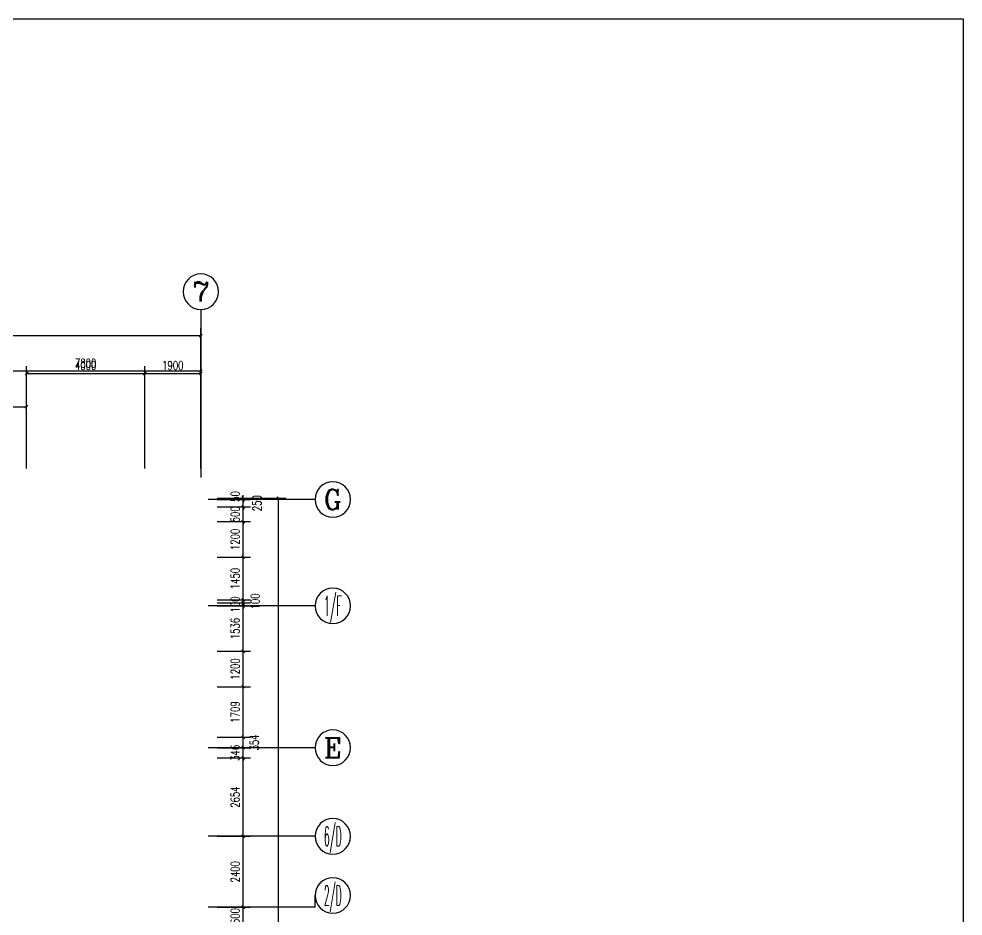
# Model space of a CAD drawing. Extents: x 392800 to 1041602, y -388882 to -94077.
# Drawn here: x 452115 to 484085, y -196955 to -166588 of the extents above; entities that cross this region are included whole.
import ezdxf
from ezdxf.enums import TextEntityAlignment as Align

# ---------------------------------------------------------------- set-up
doc = ezdxf.new("R2010")
doc.units = 0
doc.header["$LTSCALE"] = 1000
doc.header["$MEASUREMENT"] = 0
for name, color, linetype in [('AXIS_TEXT', 7, 'Continuous'), ('IBS-完成面', 2, 'Continuous'), ('IBS-轴号', 160, 'Continuous'), ('IBS－外尺寸标注', 51, 'Continuous')]:
    doc.layers.add(name, color=color, linetype=linetype)
doc.styles.add('_TCH_DIM_T3', font='SIMPLEX', dxfattribs={"width": 0.705882, "bigfont": 'GBCBIG'})
doc.styles.add('COMPLEX', font='COMPLEX')
doc.dimstyles.new('_TCH_ARCH&&100', dxfattribs={"dimtxt": 297.5, "dimasz": 100, "dimexe": 250, "dimexo": 300, "dimgap": 126.25, "dimtad": 1, "dimdec": 0, "dimzin": 0, "dimdsep": 46, "dimtxsty": '_TCH_DIM_T3', "dimblk": 'ARCHTICK', "dimcen": 0.09, "dimclrt": 7, "dimazin": 2, "dimtfac": 1, "dimtdec": 0, "dimtix": 1, "dimtmove": 2, "dimatfit": 3, "dimfxl": 1, "dimtolj": 1, "dimtzin": 0, "dimarcsym": 0})

# ---------------------------------------------------------------- blocks, each defined once
blk = doc.blocks.new('_ArchTick')
at = {"color": 0, "linetype": 'ByBlock', "const_width": 0.4}
blk.add_lwpolyline([(-0.5, -0.5), (0.5, 0.5)], dxfattribs=at)
blk = doc.blocks.new('*D284')
at = {"layer": 'Defpoints', "color": 0, "transparency": 16777216}
for p in [(458277, -178593), (456377, -182105), (458277, -182105)]:
    blk.add_point(p, dxfattribs=at)
at = {"layer": 'IBS－外尺寸标注', "color": 0, "lineweight": -2, "transparency": 16777216}
for p, q in [((456377, -181805), (456377, -178343)), ((458277, -181805), (458277, -178343)), ((456377, -178593), (458277, -178593))]:
    blk.add_line(p, q, dxfattribs=at)
at = {"layer": 'IBS－外尺寸标注', "color": 0, "lineweight": -2, "transparency": 16777216, "xscale": 100, "yscale": 100, "zscale": 100, "rotation": 180}
blk.add_blockref('_ArchTick', (456377, -178593), dxfattribs=at)
at = {"layer": 'IBS－外尺寸标注', "color": 0, "lineweight": -2, "transparency": 16777216, "xscale": 100, "yscale": 100, "zscale": 100}
blk.add_blockref('_ArchTick', (458277, -178593), dxfattribs=at)
at = {"layer": 'IBS－外尺寸标注', "color": 7, "transparency": 16777216, "insert": (457327, -178318), "char_height": 297.5, "attachment_point": 5, "style": '_TCH_DIM_T3'}
blk.add_mtext('\\A1;1900', dxfattribs=at)
blk = doc.blocks.new('*D285')
at = {"layer": 'Defpoints', "color": 0, "transparency": 16777216}
for p in [(456377, -178593), (452377, -182109), (456377, -182105)]:
    blk.add_point(p, dxfattribs=at)
at = {"layer": 'IBS－外尺寸标注', "color": 0, "lineweight": -2, "transparency": 16777216}
for p, q in [((452377, -181809), (452377, -178343)), ((456377, -181805), (456377, -178343)), ((452377, -178593), (456377, -178593))]:
    blk.add_line(p, q, dxfattribs=at)
at = {"layer": 'IBS－外尺寸标注', "color": 0, "lineweight": -2, "transparency": 16777216, "xscale": 100, "yscale": 100, "zscale": 100, "rotation": 180}
blk.add_blockref('_ArchTick', (452377, -178593), dxfattribs=at)
at = {"layer": 'IBS－外尺寸标注', "color": 0, "lineweight": -2, "transparency": 16777216, "xscale": 100, "yscale": 100, "zscale": 100}
blk.add_blockref('_ArchTick', (456377, -178593), dxfattribs=at)
at = {"layer": 'IBS－外尺寸标注', "color": 7, "transparency": 16777216, "insert": (454377, -178318), "char_height": 297.5, "attachment_point": 5, "style": '_TCH_DIM_T3'}
blk.add_mtext('\\A1;4000', dxfattribs=at)
blk = doc.blocks.new('*D286')
at = {"layer": 'Defpoints', "color": 0, "transparency": 16777216}
for p in [(452377, -179714), (450477, -182109), (452377, -182109)]:
    blk.add_point(p, dxfattribs=at)
at = {"layer": 'IBS－外尺寸标注', "color": 0, "lineweight": -2, "transparency": 16777216}
for p, q in [((450477, -181809), (450477, -179464)), ((452377, -181809), (452377, -179464)), ((450477, -179714), (452377, -179714))]:
    blk.add_line(p, q, dxfattribs=at)
at = {"layer": 'IBS－外尺寸标注', "color": 0, "lineweight": -2, "transparency": 16777216, "xscale": 100, "yscale": 100, "zscale": 100, "rotation": 180}
blk.add_blockref('_ArchTick', (450477, -179714), dxfattribs=at)
at = {"layer": 'IBS－外尺寸标注', "color": 0, "lineweight": -2, "transparency": 16777216, "xscale": 100, "yscale": 100, "zscale": 100}
blk.add_blockref('_ArchTick', (452377, -179714), dxfattribs=at)
at = {"layer": 'IBS－外尺寸标注', "color": 7, "transparency": 16777216, "insert": (451427, -179439), "char_height": 297.5, "attachment_point": 5, "style": '_TCH_DIM_T3'}
blk.add_mtext('\\A1;1900', dxfattribs=at)
blk = doc.blocks.new('*D316')
at = {"layer": 'Defpoints', "color": 0, "transparency": 16777216}
for p in [(418127, -177314), (418127, -182109), (458277, -182105)]:
    blk.add_point(p, dxfattribs=at)
at = {"layer": 'IBS－外尺寸标注', "color": 0, "lineweight": -2, "transparency": 16777216}
for p, q in [((418127, -181809), (418127, -177064)), ((458277, -181805), (458277, -177060)), ((458277, -177310), (418127, -177314))]:
    blk.add_line(p, q, dxfattribs=at)
at = {"layer": 'IBS－外尺寸标注', "color": 0, "lineweight": -2, "transparency": 16777216, "xscale": 100, "yscale": 100, "zscale": 100}
for p, rotation in [((418127, -177314), 180.0059572382766), ((458277, -177310), 0.005957238276517174)]:
    blk.add_blockref('_ArchTick', p, dxfattribs=dict(at, rotation=rotation))
at = {"layer": 'IBS－外尺寸标注', "color": 7, "transparency": 16777216, "insert": (438202, -177037), "char_height": 297.5, "attachment_point": 5, "rotation": 0.006, "style": '_TCH_DIM_T3'}
blk.add_mtext('\\A1;40150', dxfattribs=at)
blk = doc.blocks.new('*D317')
at = {"layer": 'Defpoints', "color": 0, "transparency": 16777216}
for p in [(450477, -178514), (450477, -182109), (458277, -182109)]:
    blk.add_point(p, dxfattribs=at)
at = {"layer": 'IBS－外尺寸标注', "color": 0, "lineweight": -2, "transparency": 16777216}
for p, q in [((450477, -181809), (450477, -178264)), ((458277, -181809), (458277, -178264)), ((458277, -178514), (450477, -178514))]:
    blk.add_line(p, q, dxfattribs=at)
at = {"layer": 'IBS－外尺寸标注', "color": 0, "lineweight": -2, "transparency": 16777216, "xscale": 100, "yscale": 100, "zscale": 100, "rotation": 180}
blk.add_blockref('_ArchTick', (450477, -178514), dxfattribs=at)
at = {"layer": 'IBS－外尺寸标注', "color": 0, "lineweight": -2, "transparency": 16777216, "xscale": 100, "yscale": 100, "zscale": 100}
blk.add_blockref('_ArchTick', (458277, -178514), dxfattribs=at)
at = {"layer": 'IBS－外尺寸标注', "color": 7, "transparency": 16777216, "insert": (454377, -178239), "char_height": 297.5, "attachment_point": 5, "style": '_TCH_DIM_T3'}
blk.add_mtext('\\A1;7800', dxfattribs=at)
blk = doc.blocks.new('_AXISO')
blk.add_circle((0, 0), 0.5)
at = {"layer": 'AXIS_TEXT', "style": 'COMPLEX', "width": 1.041667}
blk.add_attdef('A', text='', height=0.56, dxfattribs=at).set_placement((-0.25, -0.28), (0.25, -0.28), align=Align.FIT)
blk = doc.blocks.new('*D361')
at = {"layer": 'Defpoints', "color": 0, "transparency": 16777216}
for p in [(458527, -196655), (459711, -196655), (458527, -197255)]:
    blk.add_point(p, dxfattribs=at)
at = {"layer": 'IBS－外尺寸标注', "color": 0, "lineweight": -2, "transparency": 16777216}
for p, q in [((459711, -196655), (459711, -196555)), ((458827, -196655), (459961, -196655)), ((459711, -197255), (459711, -196655)), ((458827, -197255), (459961, -197255)), ((459711, -197255), (459711, -197355))]:
    blk.add_line(p, q, dxfattribs=at)
at = {"layer": 'IBS－外尺寸标注', "color": 0, "lineweight": -2, "transparency": 16777216, "xscale": 100, "yscale": 100, "zscale": 100}
for p, rotation in [((459711, -196655), 270), ((459711, -197255), 90)]:
    blk.add_blockref('_ArchTick', p, dxfattribs=dict(at, rotation=rotation))
at = {"layer": 'IBS－外尺寸标注', "color": 7, "transparency": 16777216, "insert": (459436, -196955), "char_height": 297.5, "attachment_point": 5, "rotation": 90, "style": '_TCH_DIM_T3'}
blk.add_mtext('\\A1;600', dxfattribs=at)
blk = doc.blocks.new('*D362')
at = {"layer": 'Defpoints', "color": 0, "transparency": 16777216}
for p in [(458527, -194255), (459711, -194255), (458527, -196655)]:
    blk.add_point(p, dxfattribs=at)
at = {"layer": 'IBS－外尺寸标注', "color": 0, "lineweight": -2, "transparency": 16777216}
for p, q in [((458827, -194255), (459961, -194255)), ((459711, -196655), (459711, -194255)), ((458827, -196655), (459961, -196655))]:
    blk.add_line(p, q, dxfattribs=at)
at = {"layer": 'IBS－外尺寸标注', "color": 0, "lineweight": -2, "transparency": 16777216, "xscale": 100, "yscale": 100, "zscale": 100}
for p, rotation in [((459711, -194255), 90), ((459711, -196655), 270)]:
    blk.add_blockref('_ArchTick', p, dxfattribs=dict(at, rotation=rotation))
at = {"layer": 'IBS－外尺寸标注', "color": 7, "transparency": 16777216, "insert": (459436, -195455), "char_height": 297.5, "attachment_point": 5, "rotation": 90, "style": '_TCH_DIM_T3'}
blk.add_mtext('\\A1;2400', dxfattribs=at)
blk = doc.blocks.new('*D363')
at = {"layer": 'Defpoints', "color": 0, "transparency": 16777216}
for p in [(458527, -191601), (459711, -191601), (458527, -194255)]:
    blk.add_point(p, dxfattribs=at)
at = {"layer": 'IBS－外尺寸标注', "color": 0, "lineweight": -2, "transparency": 16777216}
for p, q in [((458827, -191601), (459961, -191601)), ((459711, -194255), (459711, -191601)), ((458827, -194255), (459961, -194255))]:
    blk.add_line(p, q, dxfattribs=at)
at = {"layer": 'IBS－外尺寸标注', "color": 0, "lineweight": -2, "transparency": 16777216, "xscale": 100, "yscale": 100, "zscale": 100}
for p, rotation in [((459711, -191601), 90), ((459711, -194255), 270)]:
    blk.add_blockref('_ArchTick', p, dxfattribs=dict(at, rotation=rotation))
at = {"layer": 'IBS－外尺寸标注', "color": 7, "transparency": 16777216, "insert": (459436, -192928), "char_height": 297.5, "attachment_point": 5, "rotation": 90, "style": '_TCH_DIM_T3'}
blk.add_mtext('\\A1;2654', dxfattribs=at)
blk = doc.blocks.new('*D364')
at = {"layer": 'Defpoints', "color": 0, "transparency": 16777216}
for p in [(458527, -191255), (459711, -191255), (458527, -191601)]:
    blk.add_point(p, dxfattribs=at)
at = {"layer": 'IBS－外尺寸标注', "color": 0, "lineweight": -2, "transparency": 16777216}
for p, q in [((459711, -191255), (459711, -191155)), ((458827, -191255), (459961, -191255)), ((459711, -191601), (459711, -191255)), ((458827, -191601), (459961, -191601)), ((459711, -191601), (459711, -191701))]:
    blk.add_line(p, q, dxfattribs=at)
at = {"layer": 'IBS－外尺寸标注', "color": 0, "lineweight": -2, "transparency": 16777216, "xscale": 100, "yscale": 100, "zscale": 100}
for p, rotation in [((459711, -191255), 270), ((459711, -191601), 90)]:
    blk.add_blockref('_ArchTick', p, dxfattribs=dict(at, rotation=rotation))
at = {"layer": 'IBS－外尺寸标注', "color": 7, "transparency": 16777216, "insert": (459436, -191428), "char_height": 297.5, "attachment_point": 5, "rotation": 90, "style": '_TCH_DIM_T3'}
blk.add_mtext('\\A1;346', dxfattribs=at)
blk = doc.blocks.new('*D365')
at = {"layer": 'Defpoints', "color": 0, "transparency": 16777216}
for p in [(458527, -190901), (459711, -190901), (458527, -191255)]:
    blk.add_point(p, dxfattribs=at)
at = {"layer": 'IBS－外尺寸标注', "color": 0, "lineweight": -2, "transparency": 16777216}
for p, q in [((458827, -190901), (459961, -190901)), ((459711, -191255), (459711, -190901)), ((458827, -191255), (459961, -191255))]:
    blk.add_line(p, q, dxfattribs=at)
at = {"layer": 'IBS－外尺寸标注', "color": 0, "lineweight": -2, "transparency": 16777216, "xscale": 100, "yscale": 100, "zscale": 100}
for p, rotation in [((459711, -190901), 90), ((459711, -191255), 270)]:
    blk.add_blockref('_ArchTick', p, dxfattribs=dict(at, rotation=rotation))
at = {"layer": 'IBS－外尺寸标注', "color": 7, "transparency": 16777216, "insert": (460085, -191078), "char_height": 297.5, "attachment_point": 5, "rotation": 90, "style": '_TCH_DIM_T3'}
blk.add_mtext('\\A1;354', dxfattribs=at)
blk = doc.blocks.new('*D366')
at = {"layer": 'Defpoints', "color": 0, "transparency": 16777216}
for p in [(458527, -189191), (459711, -189191), (458527, -190901)]:
    blk.add_point(p, dxfattribs=at)
at = {"layer": 'IBS－外尺寸标注', "color": 0, "lineweight": -2, "transparency": 16777216}
for p, q in [((458827, -189191), (459961, -189191)), ((459711, -190901), (459711, -189191)), ((458827, -190901), (459961, -190901))]:
    blk.add_line(p, q, dxfattribs=at)
at = {"layer": 'IBS－外尺寸标注', "color": 0, "lineweight": -2, "transparency": 16777216, "xscale": 100, "yscale": 100, "zscale": 100}
for p, rotation in [((459711, -189191), 90), ((459711, -190901), 270)]:
    blk.add_blockref('_ArchTick', p, dxfattribs=dict(at, rotation=rotation))
at = {"layer": 'IBS－外尺寸标注', "color": 7, "transparency": 16777216, "insert": (459436, -190046), "char_height": 297.5, "attachment_point": 5, "rotation": 90, "style": '_TCH_DIM_T3'}
blk.add_mtext('\\A1;1709', dxfattribs=at)
blk = doc.blocks.new('*D367')
at = {"layer": 'Defpoints', "color": 0, "transparency": 16777216}
for p in [(458527, -187991), (459711, -187991), (458527, -189191)]:
    blk.add_point(p, dxfattribs=at)
at = {"layer": 'IBS－外尺寸标注', "color": 0, "lineweight": -2, "transparency": 16777216}
for p, q in [((458827, -187991), (459961, -187991)), ((459711, -189191), (459711, -187991)), ((458827, -189191), (459961, -189191))]:
    blk.add_line(p, q, dxfattribs=at)
at = {"layer": 'IBS－外尺寸标注', "color": 0, "lineweight": -2, "transparency": 16777216, "xscale": 100, "yscale": 100, "zscale": 100}
for p, rotation in [((459711, -187991), 90), ((459711, -189191), 270)]:
    blk.add_blockref('_ArchTick', p, dxfattribs=dict(at, rotation=rotation))
at = {"layer": 'IBS－外尺寸标注', "color": 7, "transparency": 16777216, "insert": (459436, -188591), "char_height": 297.5, "attachment_point": 5, "rotation": 90, "style": '_TCH_DIM_T3'}
blk.add_mtext('\\A1;1200', dxfattribs=at)
blk = doc.blocks.new('*D368')
at = {"layer": 'Defpoints', "color": 0, "transparency": 16777216}
for p in [(458527, -186455), (459711, -186455), (458527, -187991)]:
    blk.add_point(p, dxfattribs=at)
at = {"layer": 'IBS－外尺寸标注', "color": 0, "lineweight": -2, "transparency": 16777216}
for p, q in [((458827, -186455), (459961, -186455)), ((459711, -187991), (459711, -186455)), ((458827, -187991), (459961, -187991))]:
    blk.add_line(p, q, dxfattribs=at)
at = {"layer": 'IBS－外尺寸标注', "color": 0, "lineweight": -2, "transparency": 16777216, "xscale": 100, "yscale": 100, "zscale": 100}
for p, rotation in [((459711, -186455), 90), ((459711, -187991), 270)]:
    blk.add_blockref('_ArchTick', p, dxfattribs=dict(at, rotation=rotation))
at = {"layer": 'IBS－外尺寸标注', "color": 7, "transparency": 16777216, "insert": (459436, -187223), "char_height": 297.5, "attachment_point": 5, "rotation": 90, "style": '_TCH_DIM_T3'}
blk.add_mtext('\\A1;1536', dxfattribs=at)
blk = doc.blocks.new('*D369')
at = {"layer": 'Defpoints', "color": 0, "transparency": 16777216}
for p in [(458527, -186355), (459711, -186355), (458527, -186455)]:
    blk.add_point(p, dxfattribs=at)
at = {"layer": 'IBS－外尺寸标注', "color": 0, "lineweight": -2, "transparency": 16777216}
for p, q in [((458827, -186355), (459961, -186355)), ((459711, -186355), (459711, -186255)), ((459711, -186455), (459711, -186355)), ((458827, -186455), (459961, -186455)), ((459711, -186455), (459711, -186555))]:
    blk.add_line(p, q, dxfattribs=at)
at = {"layer": 'IBS－外尺寸标注', "color": 0, "lineweight": -2, "transparency": 16777216, "xscale": 100, "yscale": 100, "zscale": 100}
for p, rotation in [((459711, -186355), 270), ((459711, -186455), 90)]:
    blk.add_blockref('_ArchTick', p, dxfattribs=dict(at, rotation=rotation))
at = {"layer": 'IBS－外尺寸标注', "color": 7, "transparency": 16777216, "insert": (459436, -186405), "char_height": 297.5, "attachment_point": 5, "rotation": 90, "style": '_TCH_DIM_T3'}
blk.add_mtext('\\A1;100', dxfattribs=at)
blk = doc.blocks.new('*D370')
at = {"layer": 'Defpoints', "color": 0, "transparency": 16777216}
for p in [(458527, -186255), (458527, -186355), (459711, -186255)]:
    blk.add_point(p, dxfattribs=at)
at = {"layer": 'IBS－外尺寸标注', "color": 0, "lineweight": -2, "transparency": 16777216}
for p, q in [((458827, -186255), (459961, -186255)), ((458827, -186355), (459961, -186355)), ((459711, -186255), (459711, -186155)), ((459711, -186355), (459711, -186255)), ((459711, -186355), (459711, -186455))]:
    blk.add_line(p, q, dxfattribs=at)
at = {"layer": 'IBS－外尺寸标注', "color": 0, "lineweight": -2, "transparency": 16777216, "xscale": 100, "yscale": 100, "zscale": 100}
for p, rotation in [((459711, -186255), 270), ((459711, -186355), 90)]:
    blk.add_blockref('_ArchTick', p, dxfattribs=dict(at, rotation=rotation))
at = {"layer": 'IBS－外尺寸标注', "color": 7, "transparency": 16777216, "insert": (460115, -186305), "char_height": 297.5, "attachment_point": 5, "rotation": 90, "style": '_TCH_DIM_T3'}
blk.add_mtext('\\A1;100', dxfattribs=at)
blk = doc.blocks.new('*D371')
at = {"layer": 'Defpoints', "color": 0, "transparency": 16777216}
for p in [(458527, -184805), (459711, -184805), (458527, -186255)]:
    blk.add_point(p, dxfattribs=at)
at = {"layer": 'IBS－外尺寸标注', "color": 0, "lineweight": -2, "transparency": 16777216}
for p, q in [((458827, -184805), (459961, -184805)), ((459711, -186255), (459711, -184805)), ((458827, -186255), (459961, -186255))]:
    blk.add_line(p, q, dxfattribs=at)
at = {"layer": 'IBS－外尺寸标注', "color": 0, "lineweight": -2, "transparency": 16777216, "xscale": 100, "yscale": 100, "zscale": 100}
for p, rotation in [((459711, -184805), 90), ((459711, -186255), 270)]:
    blk.add_blockref('_ArchTick', p, dxfattribs=dict(at, rotation=rotation))
at = {"layer": 'IBS－外尺寸标注', "color": 7, "transparency": 16777216, "insert": (459436, -185530), "char_height": 297.5, "attachment_point": 5, "rotation": 90, "style": '_TCH_DIM_T3'}
blk.add_mtext('\\A1;1450', dxfattribs=at)
blk = doc.blocks.new('*D372')
at = {"layer": 'Defpoints', "color": 0, "transparency": 16777216}
for p in [(458527, -183605), (459711, -183605), (458527, -184805)]:
    blk.add_point(p, dxfattribs=at)
at = {"layer": 'IBS－外尺寸标注', "color": 0, "lineweight": -2, "transparency": 16777216}
for p, q in [((458827, -183605), (459961, -183605)), ((459711, -184805), (459711, -183605)), ((458827, -184805), (459961, -184805))]:
    blk.add_line(p, q, dxfattribs=at)
at = {"layer": 'IBS－外尺寸标注', "color": 0, "lineweight": -2, "transparency": 16777216, "xscale": 100, "yscale": 100, "zscale": 100}
for p, rotation in [((459711, -183605), 90), ((459711, -184805), 270)]:
    blk.add_blockref('_ArchTick', p, dxfattribs=dict(at, rotation=rotation))
at = {"layer": 'IBS－外尺寸标注', "color": 7, "transparency": 16777216, "insert": (459436, -184205), "char_height": 297.5, "attachment_point": 5, "rotation": 90, "style": '_TCH_DIM_T3'}
blk.add_mtext('\\A1;1200', dxfattribs=at)
blk = doc.blocks.new('*D373')
at = {"layer": 'Defpoints', "color": 0, "transparency": 16777216}
for p in [(458527, -183105), (459711, -183105), (458527, -183605)]:
    blk.add_point(p, dxfattribs=at)
at = {"layer": 'IBS－外尺寸标注', "color": 0, "lineweight": -2, "transparency": 16777216}
for p, q in [((458827, -183105), (459961, -183105)), ((459711, -183105), (459711, -183005)), ((459711, -183605), (459711, -183105)), ((458827, -183605), (459961, -183605)), ((459711, -183605), (459711, -183705))]:
    blk.add_line(p, q, dxfattribs=at)
at = {"layer": 'IBS－外尺寸标注', "color": 0, "lineweight": -2, "transparency": 16777216, "xscale": 100, "yscale": 100, "zscale": 100}
for p, rotation in [((459711, -183105), 270), ((459711, -183605), 90)]:
    blk.add_blockref('_ArchTick', p, dxfattribs=dict(at, rotation=rotation))
at = {"layer": 'IBS－外尺寸标注', "color": 7, "transparency": 16777216, "insert": (459436, -183355), "char_height": 297.5, "attachment_point": 5, "rotation": 90, "style": '_TCH_DIM_T3'}
blk.add_mtext('\\A1;500', dxfattribs=at)
blk = doc.blocks.new('*D374')
at = {"layer": 'Defpoints', "color": 0, "transparency": 16777216}
for p in [(458527, -182855), (459711, -182855), (458527, -183105)]:
    blk.add_point(p, dxfattribs=at)
at = {"layer": 'IBS－外尺寸标注', "color": 0, "lineweight": -2, "transparency": 16777216}
for p, q in [((458827, -182855), (459961, -182855)), ((459711, -182855), (459711, -182755)), ((459711, -183105), (459711, -182855)), ((458827, -183105), (459961, -183105)), ((459711, -183105), (459711, -183205))]:
    blk.add_line(p, q, dxfattribs=at)
at = {"layer": 'IBS－外尺寸标注', "color": 0, "lineweight": -2, "transparency": 16777216, "xscale": 100, "yscale": 100, "zscale": 100}
for p, rotation in [((459711, -182855), 270), ((459711, -183105), 90)]:
    blk.add_blockref('_ArchTick', p, dxfattribs=dict(at, rotation=rotation))
at = {"layer": 'IBS－外尺寸标注', "color": 7, "transparency": 16777216, "insert": (460177, -182980), "char_height": 297.5, "attachment_point": 5, "rotation": 90, "style": '_TCH_DIM_T3'}
blk.add_mtext('\\A1;250', dxfattribs=at)
blk = doc.blocks.new('*D375')
at = {"layer": 'Defpoints', "color": 0, "transparency": 16777216}
for p in [(458527, -182805), (458527, -182855), (459711, -182805)]:
    blk.add_point(p, dxfattribs=at)
at = {"layer": 'IBS－外尺寸标注', "color": 0, "lineweight": -2, "transparency": 16777216}
for p, q in [((458827, -182805), (459961, -182805)), ((458827, -182855), (459961, -182855)), ((459711, -182805), (459711, -182705)), ((459711, -182855), (459711, -182805)), ((459711, -182855), (459711, -182955))]:
    blk.add_line(p, q, dxfattribs=at)
at = {"layer": 'IBS－外尺寸标注', "color": 0, "lineweight": -2, "transparency": 16777216, "xscale": 100, "yscale": 100, "zscale": 100}
for p, rotation in [((459711, -182805), 270), ((459711, -182855), 90)]:
    blk.add_blockref('_ArchTick', p, dxfattribs=dict(at, rotation=rotation))
at = {"layer": 'IBS－外尺寸标注', "color": 7, "transparency": 16777216, "insert": (459436, -182752), "char_height": 297.5, "attachment_point": 5, "rotation": 90, "style": '_TCH_DIM_T3'}
blk.add_mtext('\\A1;50', dxfattribs=at)
blk = doc.blocks.new('*D376')
at = {"layer": 'Defpoints', "color": 0, "transparency": 16777216}
for p in [(458527, -182805), (460901, -182805), (458527, -216505)]:
    blk.add_point(p, dxfattribs=at)
at = {"layer": 'IBS－外尺寸标注', "color": 0, "lineweight": -2, "transparency": 16777216}
for p, q in [((458827, -182805), (461151, -182805)), ((460901, -216505), (460901, -182805)), ((458827, -216505), (461151, -216505))]:
    blk.add_line(p, q, dxfattribs=at)
at = {"layer": 'IBS－外尺寸标注', "color": 0, "lineweight": -2, "transparency": 16777216, "xscale": 100, "yscale": 100, "zscale": 100}
for p, rotation in [((460901, -182805), 90), ((460901, -216505), 270)]:
    blk.add_blockref('_ArchTick', p, dxfattribs=dict(at, rotation=rotation))
at = {"layer": 'IBS－外尺寸标注', "color": 7, "transparency": 16777216, "insert": (460626, -199655), "char_height": 297.5, "attachment_point": 5, "rotation": 90, "style": '_TCH_DIM_T3'}
blk.add_mtext('\\A1;33700', dxfattribs=at)

msp = doc.modelspace()

# ---------------------------------------------------------------- linework, layer by layer
at = {"layer": 'IBS-完成面'}
msp.add_lwpolyline([(392799.5, -166588.4), (484085.2, -166588.4), (484085.2, -248691), (392799.5, -248691)], close=True, dxfattribs=at)
at = {"layer": 'IBS-轴号'}
for p, q in [((458277.2, -176420.7), (458277.2, -182109.2)), ((462143.5, -182855), (458527.2, -182855)), ((462143.5, -186455), (458527.2, -186455)), ((462143.5, -191255), (458527.2, -191255)), ((462143.5, -194255), (458527.2, -194255)), ((462143.5, -196655), (462143.5, -196255)), ((462143.5, -196655), (458527.2, -196655))]:
    msp.add_line(p, q, dxfattribs=at)

# ---------------------------------------------------------------- block references
ref = msp.add_blockref('_AXISO', (458277.2, -175820.7), dxfattribs=dict(at, xscale=-1200, yscale=1200, zscale=1200, rotation=180))
ref.add_attrib('A', '7', dxfattribs={"layer": 'AXIS_TEXT', "height": 672, "style": 'COMPLEX', "width": 1.339286}).set_placement((457977.2, -176156.7), (458577.2, -176156.7), align=Align.FIT)
ref = msp.add_blockref('_AXISO', (462743.5, -182855), dxfattribs=dict(at, xscale=-1200, yscale=1200, zscale=1200))
ref.add_attrib('A', 'G', dxfattribs={"layer": 'AXIS_TEXT', "height": 672, "style": 'COMPLEX', "width": 1.041667}).set_placement((462443.5, -183191), (463043.5, -183191), align=Align.FIT)
ref = msp.add_blockref('_AXISO', (462743.5, -186455), dxfattribs=dict(at, xscale=-1200, yscale=1200, zscale=1200))
ref.add_attrib('A', '1/F', dxfattribs={"layer": 'AXIS_TEXT', "height": 672, "style": 'COMPLEX', "width": 0.353774}).set_placement((462443.5, -186791), (463043.5, -186791), align=Align.FIT)
ref = msp.add_blockref('_AXISO', (462743.5, -191255), dxfattribs=dict(at, xscale=-1200, yscale=1200, zscale=1200))
ref.add_attrib('A', 'E', dxfattribs={"layer": 'AXIS_TEXT', "height": 672, "style": 'COMPLEX', "width": 1.171875}).set_placement((462443.5, -191591), (463043.5, -191591), align=Align.FIT)
ref = msp.add_blockref('_AXISO', (462743.5, -194255), dxfattribs=dict(at, xscale=-1200, yscale=1200, zscale=1200))
ref.add_attrib('A', '6/D', dxfattribs={"layer": 'AXIS_TEXT', "height": 672, "style": 'COMPLEX', "width": 0.317797}).set_placement((462443.5, -194591), (463043.5, -194591), align=Align.FIT)
ref = msp.add_blockref('_AXISO', (462743.5, -196255), dxfattribs=dict(at, xscale=-1200, yscale=1200, zscale=1200))
ref.add_attrib('A', '2/D', dxfattribs={"layer": 'AXIS_TEXT', "height": 672, "style": 'COMPLEX', "width": 0.317797}).set_placement((462443.5, -196591), (463043.5, -196591), align=Align.FIT)

# ---------------------------------------------------------------- dimensions: what is measured, and where the dimension line sits
at = {"layer": 'IBS－外尺寸标注'}
dim = msp.add_aligned_dim(p1=(458277.2, -182105), p2=(418127.2, -182109.2), distance=-4795, dimstyle='_TCH_ARCH&&100', dxfattribs=at)
dim.commit()
dim.dimension.update_dxf_attribs({"geometry": '*D316', "text_midpoint": (438201.6, -177037)})
for base, p1, p2, angle, picture, middle in [((450477.2, -178514.1), (458277.2, -182109.2), (450477.2, -182109.2), 180, '*D317', (454377.2, -178239.1)), ((456377.2, -178593.4), (452377.2, -182109.2), (456377.2, -182105), 180, '*D285', (454377.2, -178318.4)), ((458277.2, -178593.4), (456377.2, -182105), (458277.2, -182105), 180, '*D284', (457327.2, -178318.4)), ((452377.2, -179714.1), (450477.2, -182109.2), (452377.2, -182109.2), 180, '*D286', (451427.2, -179439.1)), ((460901.4, -182805), (458527.2, -216505), (458527.2, -182805), 90, '*D376', (460626.4, -199655)), ((459710.9, -183105), (458527.2, -183605), (458527.2, -183105), 90, '*D373', (459435.9, -183355)), ((459710.9, -183605), (458527.2, -184805), (458527.2, -183605), 90, '*D372', (459435.9, -184205)), ((459710.9, -184805), (458527.2, -186255), (458527.2, -184805), 90, '*D371', (459435.9, -185530)), ((459710.9, -186355), (458527.2, -186455), (458527.2, -186355), 90, '*D369', (459435.9, -186405)), ((459710.9485, -186455.0091), (458527.1549, -187991.4981), (458527.1549, -186455.0091), 90, '*D368', (459435.9485, -187223.2536)), ((459710.9, -187991.5), (458527.2, -189191.5), (458527.2, -187991.5), 90, '*D367', (459435.9, -188591.5)), ((459710.9, -189191.5), (458527.2, -190900.8), (458527.2, -189191.5), 90, '*D366', (459435.9, -190046.2)), ((459710.9, -191255), (458527.2, -191600.8), (458527.2, -191255), 90, '*D364', (459435.9, -191427.9)), ((459710.9, -191600.8), (458527.2, -194255), (458527.2, -191600.8), 90, '*D363', (459435.9, -192927.9)), ((459710.9, -194255), (458527.2, -196655), (458527.2, -194255), 90, '*D362', (459435.9, -195455)), ((459710.9, -196655), (458527.2, -197255), (458527.2, -196655), 90, '*D361', (459435.9, -196955))]:
    dim = msp.add_linear_dim(base=base, p1=p1, p2=p2, angle=angle, dimstyle='_TCH_ARCH&&100', dxfattribs=at)
    dim.commit()
    dim.dimension.update_dxf_attribs({"geometry": picture, "text_midpoint": middle})
for base, p1, p2, picture, middle in [((459710.9, -182805), (458527.2, -182855), (458527.2, -182805), '*D375', (459435.9, -182751.8)), ((459710.9, -182855), (458527.2, -183105), (458527.2, -182855), '*D374', (460177.1, -182980)), ((459710.9, -186255), (458527.2, -186355), (458527.2, -186255), '*D370', (460115.5, -186305)), ((459710.9, -190900.8), (458527.2, -191255), (458527.2, -190900.8), '*D365', (460084.8, -191077.9))]:
    dim = msp.add_linear_dim(base=base, p1=p1, p2=p2, angle=90, dimstyle='_TCH_ARCH&&100', dxfattribs=at)
    dim.commit()
    dim.dimension.update_dxf_attribs({"geometry": picture, "text_midpoint": middle, "dimtype": 160})

doc.saveas('drawing.dxf')
